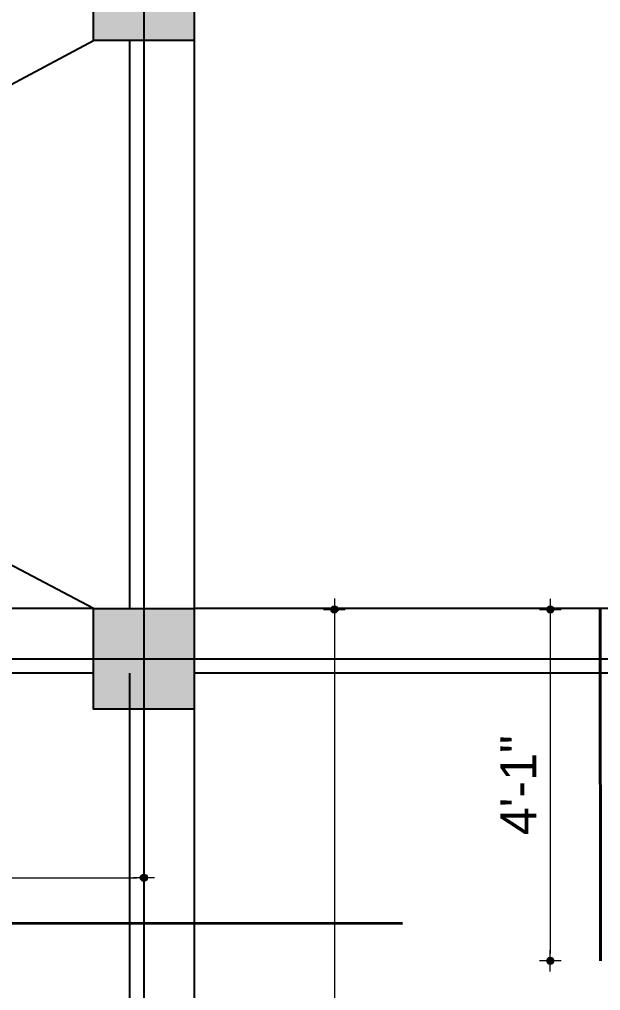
# Model space of a CAD drawing. Header units: inches. Extents: x -4597 to 93300, y -11124 to 5932.
# Drawn here: x 565.6 to 646.5, y -9831.2 to -9696.1 of the extents above; entities that cross this region are included whole.
import ezdxf

# ---------------------------------------------------------------- set-up
doc = ezdxf.new("R2010")
doc.units = ezdxf.units.IN
doc.header["$LTSCALE"] = 0.5
doc.header["$MEASUREMENT"] = 0
doc.header["$PDMODE"] = 66
for name, color, linetype, lineweight in [('DIM_LINE', 165, 'Continuous', 15), ('hatch', 9, 'Continuous', 0), ('ST-REINFOR', 201, 'Continuous', 40), ('Toilet', 7, 'Continuous', 25)]:
    doc.layers.add(name, color=color, linetype=linetype, lineweight=lineweight)
doc.styles.get("Standard").update_dxf_attribs({"font": 'arial.ttf'})
doc.dimstyles.new('S8', dxfattribs={"dimtxt": 5, "dimasz": 1, "dimexe": 6, "dimexo": 18, "dimgap": 1.9375, "dimtad": 1, "dimdec": 0, "dimzin": 3, "dimdsep": 46, "dimlunit": 4, "dimtxsty": 'Standard', "dimblk": 'dot 2', "dimcen": 12, "dimse1": 1, "dimse2": 1, "dimclrd": 1, "dimclre": 1, "dimclrt": 256, "dimadec": 0, "dimazin": 0, "dimtfac": 0.75, "dimtdec": 0, "dimtix": 1, "dimtmove": 1, "dimatfit": 3, "dimldrblk": 'DOT', "dimfxl": 1, "dimtolj": 1, "dimtzin": 0, "dimlwd": 9, "dimlwe": 9, "dimarcsym": 0})

# ---------------------------------------------------------------- blocks, each defined once
blk = doc.blocks.new('dot1')
at = {"layer": 'hatch'}
h = blk.add_hatch(color=256, dxfattribs=at)
edge = h.paths.add_edge_path()
edge.add_arc((0, 0), 1, 0, 360)
for p, q in [((0, 3), (0, -3)), ((3, 0), (-3, 0))]:
    blk.add_line(p, q, dxfattribs=at)
blk.add_circle((0, 0), 1, dxfattribs=at)
blk = doc.blocks.new('dot 2')
at = {"layer": 'hatch', "xscale": 0.5, "yscale": 0.5, "zscale": 0.5}
blk.add_blockref('dot1', (0, 0), dxfattribs=at)
blk = doc.blocks.new('*D241')
at = {"layer": 'Defpoints', "color": 0, "transparency": 16777216}
for p in [(699.71, -9672.4), (589.92, -9685.04), (699.71, -9778.04)]:
    blk.add_point(p, dxfattribs=at)
at = {"layer": 'Toilet', "color": 1, "lineweight": 9, "transparency": 16777216}
blk.add_line((590.92, -9672.4), (698.71, -9672.4), dxfattribs=at)
at = {"layer": 'Toilet', "color": 1, "lineweight": 9, "transparency": 16777216, "rotation": 180}
blk.add_blockref('dot 2', (589.92, -9672.4), dxfattribs=at)
at = {"layer": 'Toilet', "color": 1, "lineweight": 9, "transparency": 16777216}
blk.add_blockref('dot 2', (699.71, -9672.4), dxfattribs=at)
at = {"layer": 'Toilet', "transparency": 16777216, "insert": (644.82, -9667.91), "char_height": 5, "attachment_point": 5}
blk.add_mtext('\\A1;9\'-2"', dxfattribs=at)
blk = doc.blocks.new('_Dot')
at = {"color": 0, "linetype": 'ByBlock', "lineweight": -2}
blk.add_line((-0.5, 0), (-1, 0), dxfattribs=at)
at = {"color": 0, "linetype": 'ByBlock', "const_width": 0.5}
blk.add_lwpolyline([(-0.25, 0, 1), (0.25, 0, 1)], format="xyb", close=True, dxfattribs=at)
blk = doc.blocks.new('*D244')
at = {"layer": 'Defpoints', "color": 0, "transparency": 16777216}
for p in [(706.71, -9659.32), (582.92, -9685.04), (706.71, -9778.04)]:
    blk.add_point(p, dxfattribs=at)
at = {"layer": 'Toilet', "color": 1, "lineweight": 9, "transparency": 16777216}
blk.add_line((583.92, -9659.32), (705.71, -9659.32), dxfattribs=at)
at = {"layer": 'Toilet', "color": 1, "lineweight": 9, "transparency": 16777216, "rotation": 180}
blk.add_blockref('dot 2', (582.92, -9659.32), dxfattribs=at)
at = {"layer": 'Toilet', "color": 1, "lineweight": 9, "transparency": 16777216}
blk.add_blockref('dot 2', (706.71, -9659.32), dxfattribs=at)
at = {"layer": 'Toilet', "transparency": 16777216, "insert": (644.82, -9654.83), "char_height": 5, "attachment_point": 5}
blk.add_mtext('\\A1;10\'-4"', dxfattribs=at)
blk = doc.blocks.new('*D163')
at = {"layer": 'Defpoints', "color": 0, "transparency": 16777216}
for p in [(411.56, -9649.43), (411.56, -9685.04), (713.71, -9778.04)]:
    blk.add_point(p, dxfattribs=at)
at = {"layer": 'Toilet', "color": 1, "lineweight": 9, "transparency": 16777216}
blk.add_line((712.71, -9649.43), (412.56, -9649.43), dxfattribs=at)
at = {"layer": 'Toilet', "color": 1, "lineweight": 9, "transparency": 16777216, "rotation": 180}
blk.add_blockref('dot 2', (411.56, -9649.43), dxfattribs=at)
at = {"layer": 'Toilet', "color": 1, "lineweight": 9, "transparency": 16777216}
blk.add_blockref('dot 2', (713.71, -9649.43), dxfattribs=at)
at = {"layer": 'Toilet', "transparency": 16777216, "insert": (562.63, -9644.94), "char_height": 5, "attachment_point": 5}
blk.add_mtext('\\A1;25\'-2"', dxfattribs=at)
blk = doc.blocks.new('*D271')
at = {"layer": 'Defpoints', "color": 0, "transparency": 16777216}
for p in [(589.92, -9699.04), (747.43, -9699.04), (713.71, -9778.04)]:
    blk.add_point(p, dxfattribs=at)
at = {"layer": 'Toilet', "color": 1, "lineweight": 9, "transparency": 16777216}
blk.add_line((747.43, -9777.04), (747.43, -9700.04), dxfattribs=at)
for p, rotation in [((747.43, -9699.04), 90), ((747.43, -9778.04), 270)]:
    blk.add_blockref('dot 2', p, dxfattribs=dict(at, rotation=rotation))
at = {"layer": 'Toilet', "transparency": 16777216, "insert": (742.94, -9738.54), "char_height": 5, "attachment_point": 5, "rotation": 90}
blk.add_mtext('\\A1;6\'-7"', dxfattribs=at)
blk = doc.blocks.new('*D272')
at = {"layer": 'Defpoints', "color": 0, "transparency": 16777216}
for p in [(589.92, -9685.04), (747.43, -9685.04), (589.92, -9699.04)]:
    blk.add_point(p, dxfattribs=at)
at = {"layer": 'Toilet', "color": 1, "lineweight": 9, "transparency": 16777216}
for p, q in [((747.43, -9684.04), (747.43, -9683.04)), ((747.43, -9699.04), (747.43, -9685.04)), ((747.43, -9700.04), (747.43, -9701.04))]:
    blk.add_line(p, q, dxfattribs=at)
for p, rotation in [((747.43, -9685.04), 270), ((747.43, -9699.04), 90)]:
    blk.add_blockref('dot 2', p, dxfattribs=dict(at, rotation=rotation))
at = {"layer": 'Toilet', "transparency": 16777216, "insert": (742.98, -9692.04), "char_height": 5, "attachment_point": 5, "rotation": 90}
blk.add_mtext('\\A1;1\'-2"', dxfattribs=at)
blk = doc.blocks.new('*D273')
at = {"layer": 'Defpoints', "color": 0, "transparency": 16777216}
for p in [(589.92, -9692.04), (713.71, -9785.04), (760.3, -9785.04)]:
    blk.add_point(p, dxfattribs=at)
at = {"layer": 'Toilet', "color": 1, "lineweight": 9, "transparency": 16777216}
blk.add_line((760.3, -9693.04), (760.3, -9784.04), dxfattribs=at)
for p, rotation in [((760.3, -9692.04), 90), ((760.3, -9785.04), 270)]:
    blk.add_blockref('dot 2', p, dxfattribs=dict(at, rotation=rotation))
at = {"layer": 'Toilet', "transparency": 16777216, "insert": (755.81, -9738.54), "char_height": 5, "attachment_point": 5, "rotation": 90}
blk.add_mtext('\\A1;7\'-9"', dxfattribs=at)
blk = doc.blocks.new('*D277')
at = {"layer": 'Defpoints', "color": 0, "transparency": 16777216}
for p in [(589.92, -9685.04), (774.96, -9685.04), (730.57, -10172.64)]:
    blk.add_point(p, dxfattribs=at)
at = {"layer": 'Toilet', "color": 1, "lineweight": 9, "transparency": 16777216}
blk.add_line((774.96, -10171.64), (774.96, -9686.04), dxfattribs=at)
for p, rotation in [((774.96, -9685.04), 90), ((774.96, -10172.64), 270)]:
    blk.add_blockref('dot 2', p, dxfattribs=dict(at, rotation=rotation))
at = {"layer": 'Toilet', "transparency": 16777216, "insert": (770.47, -9928.84), "char_height": 5, "attachment_point": 5, "rotation": 90}
blk.add_mtext('\\A1;40\'-8"', dxfattribs=at)
blk = doc.blocks.new('*D165')
at = {"layer": 'Defpoints', "color": 0, "transparency": 16777216}
for p in [(373.13, -9685.04), (519.25, -9685.04), (683.61, -10166.74)]:
    blk.add_point(p, dxfattribs=at)
at = {"layer": 'Toilet', "color": 1, "lineweight": 9, "transparency": 16777216}
blk.add_line((373.13, -10165.74), (373.13, -9686.04), dxfattribs=at)
for p, rotation in [((373.13, -9685.04), 90), ((373.13, -10166.74), 270)]:
    blk.add_blockref('dot 2', p, dxfattribs=dict(at, rotation=rotation))
at = {"layer": 'Toilet', "transparency": 16777216, "insert": (368.64, -9925.89), "char_height": 5, "attachment_point": 5, "rotation": 90}
blk.add_mtext('\\A1;40\'-2"', dxfattribs=at)
blk = doc.blocks.new('*D171')
at = {"layer": 'Defpoints', "color": 0, "transparency": 16777216}
for p in [(618.81, -9778.16), (609.44, -10164.98), (619.01, -10164.98)]:
    blk.add_point(p, dxfattribs=at)
at = {"layer": 'DIM_LINE', "color": 1, "lineweight": 9, "transparency": 16777216}
blk.add_line((609.44, -9779.16), (609.44, -10163.98), dxfattribs=at)
for p, rotation in [((609.44, -9778.16), 90), ((609.44, -10164.98), 270)]:
    blk.add_blockref('dot 2', p, dxfattribs=dict(at, rotation=rotation))
at = {"layer": 'DIM_LINE', "transparency": 16777216, "insert": (604.17, -9971.57), "char_height": 5, "attachment_point": 5, "rotation": 90}
blk.add_mtext('\\A1;8mm%%C@ 6" c/c', dxfattribs=at)
blk = doc.blocks.new('*D284')
at = {"layer": 'Defpoints', "color": 0, "transparency": 16777216}
for p in [(582.92, -9815.48), (528.91, -9821.83), (582.92, -9821.82)]:
    blk.add_point(p, dxfattribs=at)
at = {"layer": 'Toilet', "color": 1, "lineweight": 9, "transparency": 16777216}
blk.add_line((529.91, -9815.48), (581.92, -9815.48), dxfattribs=at)
at = {"layer": 'Toilet', "color": 1, "lineweight": 9, "transparency": 16777216, "rotation": 180}
blk.add_blockref('dot 2', (528.91, -9815.48), dxfattribs=at)
at = {"layer": 'Toilet', "color": 1, "lineweight": 9, "transparency": 16777216}
blk.add_blockref('dot 2', (582.92, -9815.48), dxfattribs=at)
at = {"layer": 'Toilet', "transparency": 16777216, "insert": (555.92, -9810.99), "char_height": 5, "attachment_point": 5}
blk.add_mtext('\\A1;4\'-6"', dxfattribs=at)
blk = doc.blocks.new('*D179')
at = {"layer": 'Defpoints', "color": 0, "transparency": 16777216}
for p in [(646.45, -9778.18), (639.51, -9827.04), (646.49, -9827.04)]:
    blk.add_point(p, dxfattribs=at)
at = {"layer": 'Toilet', "color": 1, "lineweight": 9, "transparency": 16777216}
blk.add_line((639.51, -9779.18), (639.51, -9826.04), dxfattribs=at)
for p, rotation in [((639.51, -9778.18), 90), ((639.51, -9827.04), 270)]:
    blk.add_blockref('dot 2', p, dxfattribs=dict(at, rotation=rotation))
at = {"layer": 'Toilet', "transparency": 16777216, "insert": (635.06, -9802.61), "char_height": 5, "attachment_point": 5, "rotation": 90}
blk.add_mtext('\\A1;4\'-1"', dxfattribs=at)

msp = doc.modelspace()

# ---------------------------------------------------------------- hatches: boundary and pattern name
at = {"layer": 'Toilet'}
for points in [[(589.92, -9685.04), (575.92, -9685.04), (575.92, -9699.04), (589.92, -9699.04)], [(589.92, -9778.04), (575.92, -9778.04), (575.92, -9792.04), (589.92, -9792.04)]]:
    msp.add_hatch(color=1, dxfattribs=at).paths.add_polyline_path(points)

# ---------------------------------------------------------------- linework, layer by layer
msp.add_line((582.92, -9639.23), (582.92, -10228.78))
at = {"layer": 'ST-REINFOR'}
for p, q in [((646.45, -9778.05), (646.49, -9827.05)), ((582.92, -9821.82), (528.91, -9821.83)), ((582.92, -9821.82), (618.92, -9821.83))]:
    msp.add_line(p, q, dxfattribs=at)
at = {"layer": 'Toilet'}
for p, q in [((575.92, -9778.04), (425.56, -9699.04)), ((427.16, -9778.04), (575.92, -9699.04)), ((580.92, -9699.04), (580.92, -9778.04)), ((589.92, -9699.04), (589.92, -9778.04)), ((575.92, -9778.04), (421.92, -9778.04)), ((699.71, -9778.04), (589.92, -9778.04)), ((359.6, -9785.04), (788.95, -9785.04)), ((575.92, -9787.04), (421.92, -9787.04)), ((580.92, -9787.04), (580.92, -10043.78)), ((589.92, -9787.04), (589.92, -10043.78)), ((699.71, -9787.04), (589.92, -9787.04))]:
    msp.add_line(p, q, dxfattribs=at)
for points in [[(575.92, -9685.04), (589.92, -9685.04), (589.92, -9699.04), (575.92, -9699.04)], [(575.92, -9685.04), (589.92, -9685.04), (589.92, -9699.04), (575.92, -9699.04)], [(575.92, -9778.04), (589.92, -9778.04), (589.92, -9792.04), (575.92, -9792.04)], [(575.92, -9778.04), (589.92, -9778.04), (589.92, -9792.04), (575.92, -9792.04)]]:
    msp.add_lwpolyline(points, close=True, dxfattribs=at)

# ---------------------------------------------------------------- dimensions: what is measured, and where the dimension line sits
at = {"layer": 'DIM_LINE'}
dim = msp.add_linear_dim(base=(609.44, -10164.98), p1=(618.81, -9778.16), p2=(619.01, -10164.98), angle=90, text='8mm%%C@ 6" c/c', dimstyle='S8', dxfattribs=at)
dim.commit()
dim.dimension.update_dxf_attribs({"geometry": '*D171', "text_midpoint": (604.17, -9971.57)})
at = {"layer": 'Toilet'}
for base, p1, p2, picture, middle in [((411.56, -9649.43), (713.71, -9778.04), (411.56, -9685.04), '*D163', (562.63, -9644.94)), ((582.92, -9815.48), (528.91, -9821.83), (582.92, -9821.82), '*D284', (555.92, -9810.99))]:
    dim = msp.add_linear_dim(base=base, p1=p1, p2=p2, dimstyle='S8', override={"dimfxl": 2, "dimfxlon": 1, "dimarcsym": 1}, dxfattribs=at)
    dim.commit()
    dim.dimension.update_dxf_attribs({"geometry": picture, "text_midpoint": middle})
for base, p1, p2, angle, picture, middle in [((706.71, -9659.32), (582.92, -9685.04), (706.71, -9778.04), 180, '*D244', (644.82, -9654.83)), ((699.71, -9672.4), (589.92, -9685.04), (699.71, -9778.04), 180, '*D241', (644.82, -9667.91)), ((373.13, -9685.04), (683.61, -10166.74), (519.25, -9685.04), 90, '*D165', (368.64, -9925.89)), ((747.43, -9685.04), (589.92, -9699.04), (589.92, -9685.04), 90, '*D272', (742.98, -9692.04)), ((774.96, -9685.04), (730.57, -10172.64), (589.92, -9685.04), 90, '*D277', (770.47, -9928.84)), ((760.3, -9785.04), (589.92, -9692.04), (713.71, -9785.04), 90, '*D273', (755.81, -9738.54)), ((747.43, -9699.04), (713.71, -9778.04), (589.92, -9699.04), 90, '*D271', (742.94, -9738.54)), ((639.51, -9827.04), (646.45, -9778.18), (646.49, -9827.04), 90, '*D179', (635.06, -9802.61))]:
    dim = msp.add_linear_dim(base=base, p1=p1, p2=p2, angle=angle, dimstyle='S8', override={"dimfxl": 2, "dimfxlon": 1, "dimarcsym": 1}, dxfattribs=at)
    dim.commit()
    dim.dimension.update_dxf_attribs({"geometry": picture, "text_midpoint": middle})

doc.saveas('drawing.dxf')
